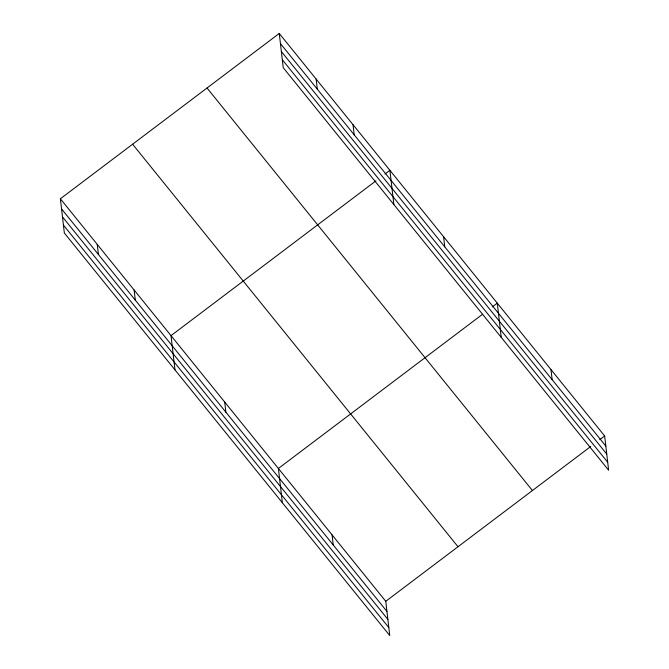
<?xml version="1.0" encoding="UTF-8"?>
<svg xmlns="http://www.w3.org/2000/svg" width="669" height="669" viewBox="0 0 669 669"><rect width="100%" height="100%" fill="white"/><g stroke="black" fill="none" stroke-linecap="round" stroke-linejoin="round"><path stroke-width="1" d="M60.377 198.777L385.77 601.306L389.734 635.55L64.341 233.021L60.377 198.777L279.266 33.45L604.659 435.979L608.623 470.223L283.23 67.694L279.266 33.45M375.945 180.847L171.013 335.637L174.977 369.882M384.976 174.032L389.902 170.311L393.865 204.555M482.508 314.305L278.396 468.467L282.351 502.72M492.359 306.862L497.284 303.141L501.24 337.385M385.77 601.306L590.71 446.516M599.733 439.692L604.659 435.979M280.436 43.569L605.83 446.089M281.356 51.53L606.758 454.059M282.301 59.733L607.703 462.262M207.03 88.007L532.432 490.536M132.613 144.22L458.006 546.749M61.548 208.895L386.941 611.424M62.468 216.856L387.869 619.385M63.413 225.06L388.814 627.589M550.972 369.556L552.142 379.674M443.589 236.726L444.76 246.844M353.023 124.685L354.194 134.803M316.144 79.067L317.315 89.186M332.083 534.891L333.254 545.001M224.7 402.052L225.871 412.171M134.135 290.02L135.305 300.138M97.256 244.402L98.427 254.513"/></g></svg>
